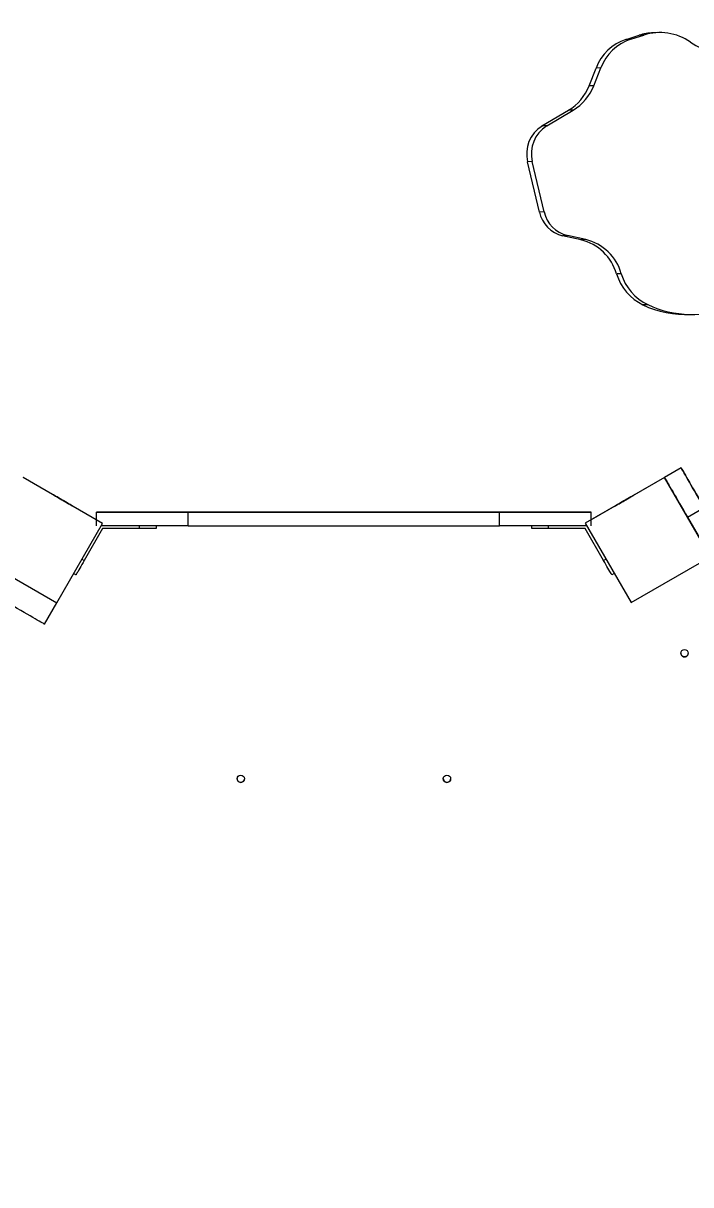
# Model space of a CAD drawing. Header units: millimetres. Extents: x -5713 to 5719, y -6024 to 5481.
# Drawn here: x 621 to 1349, y 353 to 1620 of the extents above; entities that cross this region are included whole.
import ezdxf

# ---------------------------------------------------------------- set-up
doc = ezdxf.new("R2010")
doc.units = ezdxf.units.MM
for name, color, linetype in [('DIKOM_ОБЪЕКТ', 7, 'Continuous'), ('DIKOM_РАЗМЕР_ЗОНА', 7, 'Continuous'), ('DIKOM_РАЗМЕР_ОБЪЕКТА', 7, 'Continuous')]:
    doc.layers.add(name, color=color, linetype=linetype)
doc.styles.add('style1', font='arial.ttf', dxfattribs={"width": 0.8})
doc.dimstyles.new('1-50', dxfattribs={"dimtxt": 300, "dimasz": 200, "dimexe": 100, "dimexo": 0, "dimgap": 100, "dimtad": 1, "dimdec": 0, "dimtxsty": 'style1', "dimcen": 0, "dimclrd": 7, "dimclre": 7, "dimadec": 1, "dimazin": 2, "dimtfac": 1, "dimtdec": 0, "dimtmove": 1, "dimatfit": 3, "dimfxl": 0, "dimlwd": 25, "dimlwe": 18, "dimarcsym": 0})

# ---------------------------------------------------------------- blocks, each defined once
blk = doc.blocks.new('*D16')
at = {"layer": 'Defpoints', "color": 0, "transparency": 16777216}
for p in [(2713.8, 2377.7), (-3598, -60.3), (-3598, -5183.9)]:
    blk.add_point(p, dxfattribs=at)
at = {"layer": 'DIKOM_РАЗМЕР_ОБЪЕКТА', "color": 7, "lineweight": 18, "transparency": 16777216}
for p, q in [((2713.8, 2377.7), (2713.8, -5283.9)), ((-3598, -60.3), (-3598, -5283.9))]:
    blk.add_line(p, q, dxfattribs=at)
at = {"layer": 'DIKOM_РАЗМЕР_ОБЪЕКТА', "color": 7, "lineweight": 25, "transparency": 16777216}
blk.add_line((2513.8, -5183.9), (-3398, -5183.9), dxfattribs=at)
at = {"layer": 'DIKOM_РАЗМЕР_ОБЪЕКТА', "color": 7, "transparency": 16777216}
for points in [[(-3398, -5150.5), (-3398, -5217.2), (-3598, -5183.9)], [(2513.8, -5150.5), (2513.8, -5217.2), (2713.8, -5183.9)]]:
    blk.add_solid(points, dxfattribs=at)
at = {"layer": 'DIKOM_РАЗМЕР_ОБЪЕКТА', "color": 0, "transparency": 16777216, "insert": (-444.9, -4930.6), "char_height": 300, "attachment_point": 5, "style": 'style1'}
blk.add_mtext('6300', dxfattribs=at)
blk = doc.blocks.new('*D15')
at = {"layer": 'Defpoints', "color": 0, "transparency": 16777216}
for p in [(-612.3, 3980.9), (4699.9, 3980.9), (684.2, -2271.4)]:
    blk.add_point(p, dxfattribs=at)
at = {"layer": 'DIKOM_РАЗМЕР_ОБЪЕКТА', "color": 7, "lineweight": 18, "transparency": 16777216}
for p, q in [((-612.3, 3980.9), (4799.9, 3980.9)), ((684.2, -2271.4), (4799.9, -2271.4))]:
    blk.add_line(p, q, dxfattribs=at)
at = {"layer": 'DIKOM_РАЗМЕР_ОБЪЕКТА', "color": 7, "lineweight": 25, "transparency": 16777216}
blk.add_line((4699.9, -2071.4), (4699.9, 3780.9), dxfattribs=at)
at = {"layer": 'DIKOM_РАЗМЕР_ОБЪЕКТА', "color": 7, "transparency": 16777216}
for points in [[(4666.5, 3780.9), (4733.2, 3780.9), (4699.9, 3980.9)], [(4666.5, -2071.4), (4733.2, -2071.4), (4699.9, -2271.4)]]:
    blk.add_solid(points, dxfattribs=at)
at = {"layer": 'DIKOM_РАЗМЕР_ОБЪЕКТА', "color": 0, "transparency": 16777216, "insert": (4446.7, 2209.9), "char_height": 300, "attachment_point": 5, "rotation": 90, "style": 'style1'}
blk.add_mtext('6250', dxfattribs=at)
blk = doc.blocks.new('*D14')
at = {"layer": 'Defpoints', "color": 0, "transparency": 16777216}
for p in [(3820.9, 1133.9), (-5713, -129.1), (3820.9, -5924.4)]:
    blk.add_point(p, dxfattribs=at)
at = {"layer": 'DIKOM_РАЗМЕР_ЗОНА', "color": 7, "lineweight": 18, "transparency": 16777216}
for p, q in [((3820.9, 1133.9), (3820.9, -6024.4)), ((-5713, -129.1), (-5713, -6024.4))]:
    blk.add_line(p, q, dxfattribs=at)
at = {"layer": 'DIKOM_РАЗМЕР_ЗОНА', "color": 7, "lineweight": 25, "transparency": 16777216}
blk.add_line((-5513, -5924.4), (3620.9, -5924.4), dxfattribs=at)
at = {"layer": 'DIKOM_РАЗМЕР_ЗОНА', "color": 7, "transparency": 16777216}
for points in [[(-5513, -5891.1), (-5513, -5957.7), (-5713, -5924.4)], [(3620.9, -5891.1), (3620.9, -5957.7), (3820.9, -5924.4)]]:
    blk.add_solid(points, dxfattribs=at)
at = {"layer": 'DIKOM_РАЗМЕР_ЗОНА', "color": 0, "transparency": 16777216, "insert": (-409.5, -5671.2), "char_height": 300, "attachment_point": 5, "style": 'style1'}
blk.add_mtext('9600', dxfattribs=at)
blk = doc.blocks.new('*D13')
at = {"layer": 'Defpoints', "color": 0, "transparency": 16777216}
for p in [(-612.2, 5480.9), (971.7, -4271.4), (5619.4, -4271.4)]:
    blk.add_point(p, dxfattribs=at)
at = {"layer": 'DIKOM_РАЗМЕР_ЗОНА', "color": 7, "lineweight": 18, "transparency": 16777216}
for p, q in [((-612.2, 5480.9), (5719.4, 5480.9)), ((971.7, -4271.4), (5719.4, -4271.4))]:
    blk.add_line(p, q, dxfattribs=at)
at = {"layer": 'DIKOM_РАЗМЕР_ЗОНА', "color": 7, "lineweight": 25, "transparency": 16777216}
blk.add_line((5619.4, 5280.9), (5619.4, -4071.4), dxfattribs=at)
at = {"layer": 'DIKOM_РАЗМЕР_ЗОНА', "color": 7, "transparency": 16777216}
for points in [[(5586, 5280.9), (5652.7, 5280.9), (5619.4, 5480.9)], [(5586, -4071.4), (5652.7, -4071.4), (5619.4, -4271.4)]]:
    blk.add_solid(points, dxfattribs=at)
at = {"layer": 'DIKOM_РАЗМЕР_ЗОНА', "color": 0, "transparency": 16777216, "insert": (5366.2, 2209.9), "char_height": 300, "attachment_point": 5, "rotation": 90, "style": 'style1'}
blk.add_mtext('9750', dxfattribs=at)

msp = doc.modelspace()

# ---------------------------------------------------------------- linework, layer by layer
at = {"layer": 'DIKOM_ОБЪЕКТ', "color": 7, "linetype": 'Continuous', "lineweight": 15}
for p, q in [((1313.6, 1610.1), (1308.5, 1609.9)), ((1278.7, 1602.7), (1293, 1607.2)), ((1283.8, 1602.9), (1278.7, 1602.7)), ((1283.8, 1602.9), (1298.1, 1607.4)), ((1298.1, 1607.4), (1293, 1607.2)), ((1238.4, 1552), (1246, 1571.4)), ((1243.5, 1552.1), (1251.2, 1571.6)), ((1251.2, 1571.6), (1246, 1571.4)), ((1243.5, 1552.1), (1238.4, 1552)), ((1187, 1508.2), (1216, 1525.4)), ((1192.2, 1508.4), (1221.1, 1525.5)), ((1221.1, 1525.5), (1216, 1525.4)), ((1192.2, 1508.4), (1187, 1508.2)), ((1176.4, 1469.4), (1171.2, 1469.2)), ((1184.2, 1414.3), (1171.2, 1469.2)), ((1189.3, 1414.5), (1176.4, 1469.4)), ((1189.3, 1414.5), (1184.2, 1414.3)), ((1214.7, 1388.6), (1209.5, 1388.4)), ((1229.6, 1384), (1209.5, 1388.4)), ((1234.7, 1384.2), (1214.7, 1388.6)), ((1234.7, 1384.2), (1229.6, 1384)), ((1273.6, 1347), (1268.5, 1346.8)), ((1302.4, 1313.2), (1297.2, 1313)), ((1338.9, 1135.2), (1320.8, 1124.7)), ((1338.9, 1135.2), (1320.8, 1124.7)), ((1338.9, 1135.2), (1338.9, 1135.2)), ((700.8, 1078.5), (620.7, 1124.7)), ((707.4, 1074.6), (620.8, 1124.6)), ((1320.8, 1124.7), (1234.2, 1074.7)), ((1320.8, 1124.7), (1240.8, 1078.5)), ((1320.8, 1124.7), (1320.8, 1124.7)), ((1370.8, 1038.1), (1320.8, 1124.7)), ((1320.8, 1124.7), (1320.8, 1124.7)), ((1320.8, 1124.7), (1320.8, 1124.7)), ((1345.8, 1081.4), (1363.9, 1091.9)), ((700.8, 1086.9), (700.8, 1086.9)), ((700.8, 1071.9), (700.8, 1086.9)), ((700.8, 1071.9), (700.8, 1086.9)), ((1140.8, 1086.9), (800.8, 1086.9)), ((800.8, 1086.9), (1140.8, 1086.9)), ((800.8, 1071.9), (800.8, 1086.9)), ((820.8, 1086.9), (820.8, 1086.9)), ((920.8, 1086.9), (920.8, 1086.9)), ((920.8, 1086.9), (920.8, 1086.9)), ((1020.8, 1086.9), (1020.8, 1086.9)), ((1120.8, 1086.9), (1120.8, 1086.9)), ((1120.8, 1086.9), (1120.8, 1086.9)), ((1140.8, 1071.9), (1140.8, 1086.9)), ((1240.8, 1086.9), (1240.8, 1086.9)), ((1240.8, 1071.9), (1240.8, 1086.9)), ((1345.8, 1081.4), (1745.8, 388.6)), ((657.4, 988), (707.4, 1074.6)), ((707.5, 1068.9), (687.4, 1034)), ((747.8, 1068.9), (707.5, 1068.9)), ((747.8, 1068.9), (747.8, 1071.9)), ((765.8, 1071.9), (765.8, 1068.9)), ((800.8, 1071.9), (1140.8, 1071.9)), ((1175.8, 1068.9), (1175.8, 1071.9)), ((1175.8, 1068.9), (1175.8, 1071.9)), ((1175.8, 1068.9), (1175.8, 1068.9)), ((1193.8, 1071.9), (1193.8, 1068.9)), ((1234, 1068.9), (1193.8, 1068.9)), ((1254.2, 1034), (1234, 1068.9)), ((1234.2, 1074.7), (1284.2, 988.1)), ((570.8, 1038), (657.4, 988)), ((684.8, 1035.5), (687.4, 1034)), ((1254.2, 1034), (1256.8, 1035.5)), ((1284.2, 988.1), (1370.8, 1038.1)), ((678.4, 1018.4), (675.8, 1019.9)), ((1265.8, 1019.9), (1263.2, 1018.4)), ((643.9, 964.7), (657.4, 988))]:
    msp.add_line(p, q, dxfattribs=at)
at = {"layer": 'DIKOM_ОБЪЕКТ', "color": 7, "linetype": 'Continuous', "lineweight": 15, "flags": 128}
for points in [[(1363.9, 1091.9), (1361.8, 1095.6), (1359.6, 1099.4), (1357.5, 1103.1), (1355.4, 1106.7), (1353.4, 1110.2), (1351.4, 1113.5), (1349.6, 1116.7), (1347.9, 1119.7), (1346.3, 1122.5), (1344.8, 1125), (1343.5, 1127.3), (1342.3, 1129.4), (1341.3, 1131.1), (1340.4, 1132.6), (1339.8, 1133.7), (1339.3, 1134.5), (1339, 1135), (1338.9, 1135.2)], [(1338.9, 1135.2), (1339, 1135), (1339.3, 1134.5), (1339.8, 1133.7), (1340.4, 1132.6), (1341.3, 1131.1), (1342.3, 1129.4), (1343.5, 1127.3), (1344.8, 1125), (1346.3, 1122.5), (1347.9, 1119.7), (1349.6, 1116.7), (1351.4, 1113.5), (1353.4, 1110.2), (1355.4, 1106.7), (1357.5, 1103.1), (1359.6, 1099.4), (1361.8, 1095.7), (1363.9, 1091.9)], [(1320.8, 1124.7), (1320.8, 1124.5), (1321.1, 1124), (1321.6, 1123.2), (1322.3, 1122.1), (1323.1, 1120.6), (1324.1, 1118.9), (1325.3, 1116.8), (1326.6, 1114.5), (1328.1, 1112), (1329.7, 1109.2), (1331.4, 1106.2), (1333.3, 1103), (1335.2, 1099.7), (1337.2, 1096.2), (1339.3, 1092.6), (1341.4, 1088.9), (1343.6, 1085.1), (1345.8, 1081.4)], [(652.4, 1106.4), (652.5, 1106.3), (653, 1106.1), (653.8, 1105.6), (654.8, 1105), (656.1, 1104.3), (657.7, 1103.4), (659.4, 1102.4), (661.2, 1101.3), (663.1, 1100.2), (665, 1099.1), (666.9, 1098), (668.7, 1097), (670.4, 1096), (672, 1095.1), (673.3, 1094.4), (674.3, 1093.7), (675.1, 1093.3), (675.6, 1093), (675.7, 1092.9), (675.6, 1093), (675.1, 1093.3), (674.3, 1093.7), (673.3, 1094.4), (672, 1095.1), (670.4, 1096), (668.7, 1097), (666.9, 1098), (665, 1099.1), (663.1, 1100.2), (661.2, 1101.3), (659.4, 1102.4), (657.7, 1103.4), (656.1, 1104.3), (654.8, 1105), (653.8, 1105.6), (653, 1106.1), (652.5, 1106.3), (652.4, 1106.4)], [(1265.8, 1092.9), (1265.9, 1093), (1266.4, 1093.3), (1267.2, 1093.7), (1268.2, 1094.4), (1269.5, 1095.1), (1271.1, 1096), (1272.8, 1097), (1274.6, 1098), (1276.5, 1099.1), (1278.4, 1100.2), (1280.3, 1101.3), (1282.1, 1102.4), (1283.8, 1103.4), (1285.4, 1104.2), (1286.7, 1105), (1287.7, 1105.6), (1288.5, 1106.1), (1289, 1106.3), (1289.1, 1106.4), (1289, 1106.3), (1288.5, 1106.1), (1287.7, 1105.6), (1286.7, 1105), (1285.4, 1104.2), (1283.8, 1103.4), (1282.1, 1102.4), (1280.3, 1101.3), (1278.4, 1100.2), (1276.5, 1099.1), (1274.6, 1098), (1272.8, 1097), (1271.1, 1096), (1269.5, 1095.1), (1268.2, 1094.4), (1267.2, 1093.7), (1266.4, 1093.3), (1265.9, 1093), (1265.8, 1092.9)], [(659.7, 1102.2), (659.9, 1102.1), (660.3, 1101.9), (661.1, 1101.4), (662, 1100.9), (663.1, 1100.2), (664.3, 1099.6), (665.5, 1098.9), (666.5, 1098.3), (667.4, 1097.8), (668, 1097.4), (668.3, 1097.3), (668.3, 1097.3), (668, 1097.4), (667.4, 1097.8), (666.5, 1098.3), (665.5, 1098.9), (664.3, 1099.6), (663.1, 1100.2), (662, 1100.9), (661.1, 1101.4), (660.3, 1101.9), (659.9, 1102.1), (659.7, 1102.2)], [(1273.1, 1097.2), (1273.3, 1097.3), (1273.8, 1097.5), (1274.5, 1098), (1275.5, 1098.5), (1276.6, 1099.2), (1277.7, 1099.9), (1278.9, 1100.5), (1279.9, 1101.1), (1280.8, 1101.6), (1281.4, 1102), (1281.7, 1102.2), (1281.7, 1102.2), (1281.4, 1102), (1280.8, 1101.6), (1279.9, 1101.1), (1278.9, 1100.5), (1277.7, 1099.9), (1276.6, 1099.2), (1275.5, 1098.5), (1274.5, 1098), (1273.8, 1097.5), (1273.3, 1097.3), (1273.1, 1097.2)], [(800.8, 1086.9), (794.7, 1086.9), (788.7, 1086.9), (782.7, 1086.9), (776.8, 1086.9), (771, 1086.9), (765.3, 1086.9), (759.7, 1086.9), (754.3, 1086.9), (749, 1086.9), (744, 1086.9), (739.1, 1086.9), (734.5, 1086.9), (730.1, 1086.9), (725.9, 1086.9), (722.1, 1086.9), (718.5, 1086.9), (715.2, 1086.9), (712.2, 1086.9), (709.6, 1086.9), (707.3, 1086.9), (705.3, 1086.9), (703.7, 1086.9), (702.4, 1086.9), (701.5, 1086.9), (701, 1086.9), (700.8, 1086.9)], [(700.8, 1086.9), (700.9, 1086.9), (701.5, 1086.9), (702.4, 1086.9), (703.7, 1086.9), (705.3, 1086.9), (707.3, 1086.9), (709.6, 1086.9), (712.2, 1086.9), (715.2, 1086.9), (718.5, 1086.9), (722, 1086.9), (725.9, 1086.9), (730, 1086.9), (734.4, 1086.9), (739.1, 1086.9), (743.9, 1086.9), (749, 1086.9), (754.3, 1086.9), (759.7, 1086.9), (765.3, 1086.9), (771, 1086.9), (776.8, 1086.9), (782.7, 1086.9), (788.7, 1086.9), (794.7, 1086.9), (800.8, 1086.9)], [(749.8, 1086.9), (749.6, 1086.9), (749.1, 1086.9), (748.3, 1086.9), (747.2, 1086.9), (746.1, 1086.9), (744.9, 1086.9), (743.8, 1086.9), (742.8, 1086.9), (742.2, 1086.9), (741.8, 1086.9), (741.8, 1086.9), (742.2, 1086.9), (742.8, 1086.9), (743.8, 1086.9), (744.9, 1086.9), (746.1, 1086.9), (747.2, 1086.9), (748.3, 1086.9), (749.1, 1086.9), (749.6, 1086.9), (749.8, 1086.9)], [(749.8, 1086.9), (749.6, 1086.9), (749.1, 1086.9), (748.3, 1086.9), (747.2, 1086.9), (746.1, 1086.9), (744.9, 1086.9), (743.8, 1086.9), (742.8, 1086.9), (742.2, 1086.9), (741.8, 1086.9), (741.8, 1086.9), (742.2, 1086.9), (742.8, 1086.9), (743.8, 1086.9), (744.9, 1086.9), (746.1, 1086.9), (747.2, 1086.9), (748.3, 1086.9), (749.1, 1086.9), (749.6, 1086.9), (749.8, 1086.9)], [(820.8, 1086.9), (820.9, 1086.9), (821.5, 1086.9), (822.4, 1086.9), (823.6, 1086.9), (825.2, 1086.9), (827.1, 1086.9), (829.3, 1086.9), (831.9, 1086.9), (834.7, 1086.9), (837.7, 1086.9), (841, 1086.9), (844.5, 1086.9), (848.2, 1086.9), (852.1, 1086.9), (856.1, 1086.9), (860.2, 1086.9), (864.4, 1086.9), (868.6, 1086.9), (872.9, 1086.9), (877.1, 1086.9), (881.3, 1086.9), (885.4, 1086.9), (889.4, 1086.9), (893.3, 1086.9), (897, 1086.9), (900.5, 1086.9), (903.8, 1086.9), (906.9, 1086.9), (909.7, 1086.9), (912.2, 1086.9), (914.4, 1086.9), (916.3, 1086.9), (917.9, 1086.9), (919.1, 1086.9), (920, 1086.9), (920.6, 1086.9), (920.8, 1086.9)], [(920.8, 1086.9), (920.6, 1086.9), (920.1, 1086.9), (919.2, 1086.9), (917.9, 1086.9), (916.3, 1086.9), (914.4, 1086.9), (912.2, 1086.9), (909.7, 1086.9), (906.9, 1086.9), (903.8, 1086.9), (900.5, 1086.9), (897, 1086.9), (893.3, 1086.9), (889.4, 1086.9), (885.4, 1086.9), (881.3, 1086.9), (877.1, 1086.9), (872.9, 1086.9), (868.6, 1086.9), (864.4, 1086.9), (860.2, 1086.9), (856.1, 1086.9), (852.1, 1086.9), (848.3, 1086.9), (844.6, 1086.9), (841, 1086.9), (837.7, 1086.9), (834.7, 1086.9), (831.9, 1086.9), (829.3, 1086.9), (827.1, 1086.9), (825.2, 1086.9), (823.6, 1086.9), (822.4, 1086.9), (821.5, 1086.9), (820.9, 1086.9), (820.8, 1086.9)], [(1020.8, 1086.9), (1020.9, 1086.9), (1021.5, 1086.9), (1022.4, 1086.9), (1023.6, 1086.9), (1025.2, 1086.9), (1027.1, 1086.9), (1029.3, 1086.9), (1031.9, 1086.9), (1034.7, 1086.9), (1037.7, 1086.9), (1041, 1086.9), (1044.5, 1086.9), (1048.2, 1086.9), (1052.1, 1086.9), (1056.1, 1086.9), (1060.2, 1086.9), (1064.4, 1086.9), (1068.6, 1086.9), (1072.9, 1086.9), (1077.1, 1086.9), (1081.3, 1086.9), (1085.4, 1086.9), (1089.4, 1086.9), (1093.3, 1086.9), (1097, 1086.9), (1100.5, 1086.9), (1103.8, 1086.9), (1106.9, 1086.9), (1109.7, 1086.9), (1112.2, 1086.9), (1114.4, 1086.9), (1116.3, 1086.9), (1117.9, 1086.9), (1119.1, 1086.9), (1120, 1086.9), (1120.6, 1086.9), (1120.8, 1086.9)], [(1120.8, 1086.9), (1120.6, 1086.9), (1120.1, 1086.9), (1119.2, 1086.9), (1117.9, 1086.9), (1116.3, 1086.9), (1114.4, 1086.9), (1112.2, 1086.9), (1109.7, 1086.9), (1106.9, 1086.9), (1103.8, 1086.9), (1100.5, 1086.9), (1097, 1086.9), (1093.3, 1086.9), (1089.4, 1086.9), (1085.4, 1086.9), (1081.3, 1086.9), (1077.1, 1086.9), (1072.9, 1086.9), (1068.6, 1086.9), (1064.4, 1086.9), (1060.2, 1086.9), (1056.1, 1086.9), (1052.1, 1086.9), (1048.3, 1086.9), (1044.6, 1086.9), (1041, 1086.9), (1037.7, 1086.9), (1034.7, 1086.9), (1031.9, 1086.9), (1029.3, 1086.9), (1027.1, 1086.9), (1025.2, 1086.9), (1023.6, 1086.9), (1022.4, 1086.9), (1021.5, 1086.9), (1020.9, 1086.9), (1020.8, 1086.9)], [(1140.8, 1086.9), (1146.8, 1086.9), (1152.8, 1086.9), (1158.8, 1086.9), (1164.7, 1086.9), (1170.5, 1086.9), (1176.2, 1086.9), (1181.8, 1086.9), (1187.2, 1086.9), (1192.5, 1086.9), (1197.6, 1086.9), (1202.4, 1086.9), (1207.1, 1086.9), (1211.5, 1086.9), (1215.6, 1086.9), (1219.5, 1086.9), (1223.1, 1086.9), (1226.3, 1086.9), (1229.3, 1086.9), (1231.9, 1086.9), (1234.3, 1086.9), (1236.2, 1086.9), (1237.8, 1086.9), (1239.1, 1086.9), (1240, 1086.9), (1240.6, 1086.9), (1240.8, 1086.9)], [(1240.8, 1086.9), (1240.6, 1086.9), (1240, 1086.9), (1239.1, 1086.9), (1237.9, 1086.9), (1236.2, 1086.9), (1234.3, 1086.9), (1232, 1086.9), (1229.3, 1086.9), (1226.4, 1086.9), (1223.1, 1086.9), (1219.5, 1086.9), (1215.6, 1086.9), (1211.5, 1086.9), (1207.1, 1086.9), (1202.4, 1086.9), (1197.6, 1086.9), (1192.5, 1086.9), (1187.2, 1086.9), (1181.8, 1086.9), (1176.2, 1086.9), (1170.5, 1086.9), (1164.7, 1086.9), (1158.8, 1086.9), (1152.8, 1086.9), (1146.8, 1086.9), (1140.8, 1086.9)], [(1199.8, 1086.9), (1199.6, 1086.9), (1199.1, 1086.9), (1198.3, 1086.9), (1197.2, 1086.9), (1196.1, 1086.9), (1194.9, 1086.9), (1193.8, 1086.9), (1192.8, 1086.9), (1192.2, 1086.9), (1191.8, 1086.9), (1191.8, 1086.9), (1192.2, 1086.9), (1192.8, 1086.9), (1193.8, 1086.9), (1194.9, 1086.9), (1196.1, 1086.9), (1197.2, 1086.9), (1198.3, 1086.9), (1199.1, 1086.9), (1199.6, 1086.9), (1199.8, 1086.9)], [(1199.8, 1086.9), (1199.6, 1086.9), (1199.1, 1086.9), (1198.3, 1086.9), (1197.2, 1086.9), (1196.1, 1086.9), (1194.9, 1086.9), (1193.8, 1086.9), (1192.8, 1086.9), (1192.2, 1086.9), (1191.8, 1086.9), (1191.8, 1086.9), (1192.2, 1086.9), (1192.8, 1086.9), (1193.8, 1086.9), (1194.9, 1086.9), (1196.1, 1086.9), (1197.2, 1086.9), (1198.3, 1086.9), (1199.1, 1086.9), (1199.6, 1086.9), (1199.8, 1086.9)], [(800.8, 1071.9), (794.7, 1071.9), (788.7, 1071.9), (782.7, 1071.9), (776.8, 1071.9), (771, 1071.9), (765.3, 1071.9), (759.7, 1071.9), (754.3, 1071.9), (749, 1071.9), (744, 1071.9), (739.1, 1071.9), (734.5, 1071.9), (730.1, 1071.9), (725.9, 1071.9), (722.1, 1071.9), (718.5, 1071.9), (715.2, 1071.9), (712.2, 1071.9), (709.6, 1071.9), (707.3, 1071.9), (705.8, 1071.9)], [(765.8, 1068.9), (765.6, 1068.9), (765, 1068.9), (764.1, 1068.9), (762.9, 1068.9), (761.4, 1068.9), (759.6, 1068.9), (757.5, 1068.9), (755.2, 1068.9), (752.8, 1068.9), (750.3, 1068.9), (747.8, 1068.9)], [(1235.8, 1071.9), (1234.3, 1071.9), (1232, 1071.9), (1229.3, 1071.9), (1226.4, 1071.9), (1223.1, 1071.9), (1219.5, 1071.9), (1215.6, 1071.9), (1211.5, 1071.9), (1207.1, 1071.9), (1202.4, 1071.9), (1197.6, 1071.9), (1192.5, 1071.9), (1187.2, 1071.9), (1181.8, 1071.9), (1176.2, 1071.9), (1170.5, 1071.9), (1164.7, 1071.9), (1158.8, 1071.9), (1152.8, 1071.9), (1146.8, 1071.9), (1140.8, 1071.9)], [(1193.8, 1068.9), (1191.2, 1068.9), (1188.7, 1068.9), (1186.3, 1068.9), (1184, 1068.9), (1182, 1068.9), (1180.2, 1068.9), (1178.6, 1068.9), (1177.4, 1068.9), (1176.5, 1068.9), (1176, 1068.9), (1175.8, 1068.9)], [(687.4, 1034), (686.1, 1031.8), (684.8, 1029.6), (683.6, 1027.5), (682.5, 1025.6), (681.5, 1023.8), (680.6, 1022.2), (679.8, 1020.9), (679.2, 1019.8), (678.7, 1019), (678.5, 1018.6), (678.4, 1018.4)], [(1263.2, 1018.4), (1263.1, 1018.6), (1262.8, 1019), (1262.4, 1019.8), (1261.7, 1020.9), (1261, 1022.2), (1260.1, 1023.8), (1259, 1025.6), (1257.9, 1027.5), (1256.7, 1029.6), (1255.5, 1031.8), (1254.2, 1034)], [(643.9, 964.7), (643.7, 964.7), (643.2, 965), (642.4, 965.5), (641.3, 966.1), (639.9, 966.9), (638.2, 967.9), (636.1, 969.1), (633.8, 970.5), (631.2, 972), (628.3, 973.6), (625.2, 975.4), (621.8, 977.4), (618.2, 979.5), (614.3, 981.7), (610.2, 984.1), (606, 986.5)]]:
    msp.add_lwpolyline(points, dxfattribs=at)
at = {"layer": 'DIKOM_ОБЪЕКТ', "color": 7, "linetype": 'Continuous', "lineweight": 15}
for centre in [(1342.6, 932.9), (858.2, 795.9), (1083.3, 795.9)]:
    msp.add_circle(centre, 4, dxfattribs=at)
for centre, radius, start, end in [((1310.5, 1551.8), 58.1, 92.0097, 107.6061), ((1315.7, 1551.5), 58.6, 55.2328, 107.4801), ((1295.3, 1552.6), 52.8, 108.381, 159.0727), ((1300.5, 1552.8), 52.8, 108.381, 159.0727), ((1379.5, 1642.9), 52.9, 234.9565, 292.2249), ((1188.3, 1571.3), 53.7, 301.0608, 338.8461), ((1193.4, 1571.5), 53.7, 301.0608, 338.8461), ((1211, 1478), 35.7, 121.9071, 193.99), ((1205.9, 1477.8), 35.7, 121.9071, 193.99), ((1217.4, 1421.5), 34, 192.2179, 256.5534), ((1222.6, 1421.7), 34, 192.2179, 256.5534), ((1217.2, 1332.2), 53.2, 15.8997, 76.599), ((1222.4, 1332.4), 53.2, 15.8997, 76.599), ((1320.5, 1362), 54.2, 196.2552, 244.5836), ((1325.6, 1362.2), 54.2, 196.2552, 244.5836), ((1345.5, 1417), 114.7, 245.1058, 271.9334), ((1350.5, 1416.7), 114.1, 245.0551, 292.3989), ((1342.6, 932.9), 4, 174.6099, 301.1812), ((1342.6, 932.9), 4, 301.1812, 354.6099), ((858.2, 795.9), 4, 174.6099, 301.1812), ((858.2, 795.9), 4, 301.1812, 354.6099), ((1083.3, 795.9), 4, 174.6099, 301.1812), ((1083.3, 795.9), 4, 301.1812, 354.6099)]:
    msp.add_arc(centre, radius, start, end, dxfattribs=at)

# ---------------------------------------------------------------- dimensions: what is measured, and where the dimension line sits
at = {"layer": 'DIKOM_РАЗМЕР_ЗОНА'}
dim = msp.add_linear_dim(base=(5619.4, -4271.4), p1=(-612.2, 5480.9), p2=(971.7, -4271.4), angle=90, text='9750', dimstyle='1-50', override={"dimscale": 1, "dimtix": 0, "dimtofl": 1, "dimtmove": 1, "dimatfit": 3}, dxfattribs=at)
dim.commit()
dim.dimension.update_dxf_attribs({"geometry": '*D13', "text_midpoint": (5619.4, 2209.9), "dimtype": 160})
dim = msp.add_linear_dim(base=(3820.9, -5924.4), p1=(-5713, -129.1), p2=(3820.9, 1133.9), text='9600', dimstyle='1-50', override={"dimscale": 1, "dimtix": 0, "dimtofl": 1, "dimtmove": 1, "dimatfit": 3}, dxfattribs=at)
dim.commit()
dim.dimension.update_dxf_attribs({"geometry": '*D14', "text_midpoint": (-409.5, -5924.4), "dimtype": 160})
at = {"layer": 'DIKOM_РАЗМЕР_ОБЪЕКТА'}
dim = msp.add_linear_dim(base=(4699.9, 3980.9), p1=(684.2, -2271.4), p2=(-612.3, 3980.9), angle=90, text='6250', dimstyle='1-50', override={"dimscale": 1, "dimtix": 0, "dimtofl": 1, "dimtmove": 1, "dimatfit": 3}, dxfattribs=at)
dim.commit()
dim.dimension.update_dxf_attribs({"geometry": '*D15', "text_midpoint": (4699.9, 2209.9), "dimtype": 160})
dim = msp.add_linear_dim(base=(-3598, -5183.9), p1=(2713.8, 2377.7), p2=(-3598, -60.3), text='6300', dimstyle='1-50', override={"dimscale": 1, "dimtix": 0, "dimtofl": 1, "dimtmove": 1, "dimatfit": 3}, dxfattribs=at)
dim.commit()
dim.dimension.update_dxf_attribs({"geometry": '*D16', "text_midpoint": (-444.9, -5183.9), "dimtype": 160})

doc.saveas('drawing.dxf')
